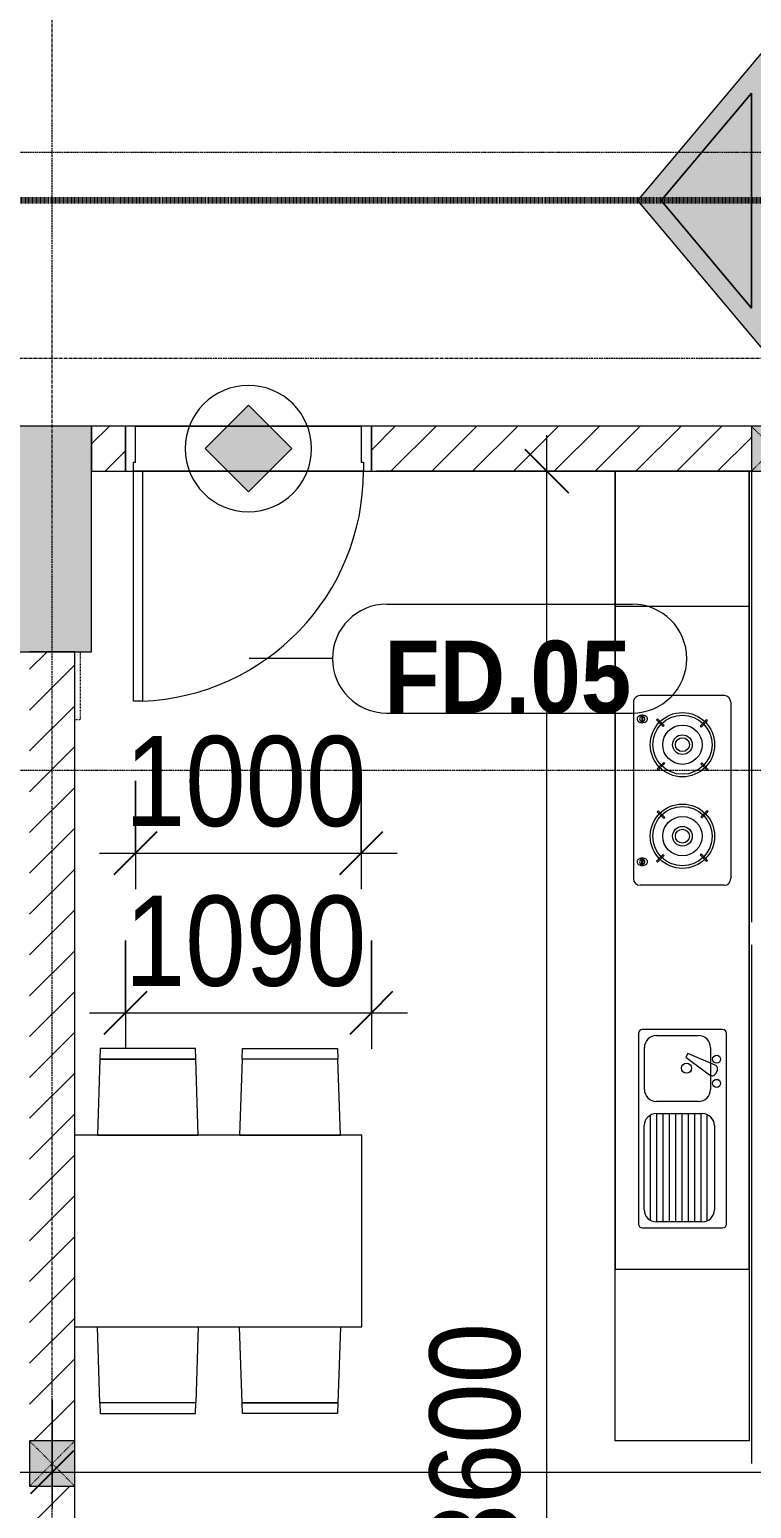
# Model space of a CAD drawing. Header units: millimetres. Extents: x 1591 to 239055, y -15958 to 83255.
# Drawn here: x 187532 to 190732, y 28738 to 35296 of the extents above; entities that cross this region are included whole.
import ezdxf

# ---------------------------------------------------------------- set-up
doc = ezdxf.new("R2010")
doc.units = ezdxf.units.MM
for name, pattern in [('1 NÉT CALL OUT', [6, 3, -3]), ('Dash', [6, 3, -3]), ('Dash 1_8_', [6.35, 3.175, -3.175]), ('Dash Dot 3_16_', [7.9375, 4.7625, -1.5875, 0, -1.5875]), ('Grid Line', [22.225, 12.7, -3.175, 3.175, -3.175])]:
    doc.linetypes.add(name, pattern=pattern)
for name, color, linetype, lineweight in [('0-1', 250, 'Continuous', 5), ('A-ANNO-DIMS', 211, 'Continuous', 9), ('A-ANNO-DIMS-160', 211, 'Continuous', 9), ('A-ANNO-NOTE', 131, 'Continuous', 9), ('A-AREA', 32, 'Dash 1_8_', 9), ('A-DETL-3', 90, '1 NÉT CALL OUT', 100), ('A-DETL-GENF-2', 1, 'Continuous', 9), ('A-DOOR-3', 1, 'Continuous', 9), ('A-DOOR-FRAM-1', 1, 'Continuous', 9), ('A-DOOR-IDEN', 31, 'Continuous', 9), ('A-FLOR-2', 9, 'Continuous', 9), ('A-WALL', 113, 'Continuous', 9), ('A-WALL-1', 253, 'Continuous', 18), ('A-WALL-3', 113, 'Continuous', 18), ('A-WALL-PATT-2', 111, 'Continuous', 9), ('G-ANNO-SYMB-1', 111, 'Dash Dot 3_16_', 18), ('I-FURN', 30, 'Continuous', 9), ('I-FURN-1', 254, 'Continuous', 9), ('S-COLS', 52, 'Continuous', 9), ('S-COLS-1', 52, 'Continuous', 5), ('S-COLS-2', 250, 'Continuous', 18), ('S-COLS-5', 52, 'Continuous', 18), ('S-COLS-HDLN', 52, 'Dash', 9), ('S-GRID-1', 1, 'Grid Line', 9)]:
    doc.layers.add(name, color=color, linetype=linetype, lineweight=lineweight)
doc.styles.add('Arial_B_5', font='arialbd_0.ttf', dxfattribs={"width": 0.9, "height": 320})
doc.styles.add('UTM Avo', font='UTM Avo.ttf', dxfattribs={"width": 0.9, "height": 400})
doc.dimstyles.new('1_Dim_chi_tiet_2_5', dxfattribs={"dimscale": 304.8, "dimtxt": 399.720379, "dimasz": 0.629921, "dimexe": 0.524934, "dimexo": 0.0625, "dimgap": 0.052493, "dimtad": 1, "dimdec": 0, "dimrnd": 5, "dimzin": 0, "dimdsep": 46, "dimtxsty": 'UTM Avo', "dimblk1": 'OBLIQUE', "dimblk2": 'OBLIQUE', "dimsah": 1, "dimcen": 0.09, "dimdle": 0.524934, "dimazin": 0, "dimtfac": 1, "dimtdec": 4, "dimtix": 1, "dimtmove": 0, "dimatfit": 3, "dimfxl": 1.049869, "dimfxlon": 1, "dimtvp": 1, "dimtolj": 1, "dimtzin": 0, "dimarcsym": 2})
pattern_1 = [(45, (95879.7, 0), (-90.50967, 90.50967), [])]

# ---------------------------------------------------------------- blocks, each defined once
blk = doc.blocks.new('NCV_TKTC_KET CAU_rvt-1-TKCS_MB TẦNG 6-8')
at = {"layer": 'S-COLS-1'}
blk.add_hatch(color=256, dxfattribs=at).paths.add_polyline_path([(91927.6, 32536.9), (91927.6, 33536.9), (91577.6, 33536.9), (91577.6, 32536.9)])
at = {"layer": 'S-COLS-2'}
for p, q in [((91927.6, 33536.9), (91577.6, 33536.9)), ((91927.6, 32536.9), (91927.6, 33536.9)), ((91577.6, 32536.9), (91927.6, 32536.9))]:
    blk.add_line(p, q, dxfattribs=at)
blk = doc.blocks.new('HE BEP A - HE BEP A-901195-TKCS_MB TẦNG 6-8')
at = {"layer": 'I-FURN'}
for p, q in [((3.5, -11), (765.9, -11)), ((3.5, -605.3), (3.5, -11)), ((765.9, -11), (765.9, -605.3)), ((765.9, -11), (765.9, -605.3)), ((4303.5, -11), (765.9, -11)), ((3703.5, -605.3), (3703.5, -11)), ((1810.5, -114.2), (965.9, -114.2)), ((2467.5, -494.2), (2467.5, -122.2)), ((3279.1, -92.2), (2497.5, -92.2)), ((2555.1, -129.3), (2587.6, -129.3)), ((2555.1, -133.3), (2555.1, -129.3)), ((2587.6, -129.3), (2587.6, -133.3)), ((3189, -129.3), (3189, -133.3)), ((3221.5, -129.3), (3189, -129.3)), ((3221.5, -133.3), (3221.5, -129.3)), ((3309.1, -494.2), (3309.1, -122.2)), ((948.4, -131.7), (948.4, -487.8)), ((975, -397.7), (975, -193.3)), ((975, -195.9), (1455.1, -195.9)), ((981.5, -167.9), (1448.7, -167.9)), ((1028.4, -139.9), (1401.8, -139.9)), ((1455.1, -193.3), (1455.1, -397.7)), ((1509.1, -380.9), (1509.1, -194.2)), ((1562.5, -140.8), (1747.9, -140.8)), ((1801.3, -194.2), (1801.3, -380.9)), ((1828, -487.8), (1828, -131.7)), ((2587.6, -133.3), (2555.1, -133.3)), ((2575.3, -194.9), (2570.9, -199.3)), ((2604.4, -224), (2575.3, -194.9)), ((3172.2, -224), (3201.4, -194.9)), ((3189, -133.3), (3221.5, -133.3)), ((3201.4, -194.9), (3205.8, -199.3)), ((975, -223.9), (1455.1, -223.9)), ((975, -251.9), (1455.1, -251.9)), ((2570.9, -199.3), (2600, -228.4)), ((2600, -228.4), (2604.4, -224)), ((2792.8, -197.7), (2763.7, -226.8)), ((2763.7, -226.8), (2768.1, -231.2)), ((2768.1, -231.2), (2797.2, -202)), ((2797.2, -202), (2792.8, -197.7)), ((2979.4, -202), (2983.8, -197.7)), ((3008.5, -231.2), (2979.4, -202)), ((2983.8, -197.7), (3012.9, -226.8)), ((3012.9, -226.8), (3008.5, -231.2)), ((3176.6, -228.4), (3172.2, -224)), ((3205.8, -199.3), (3176.6, -228.4)), ((975, -279.9), (1455.1, -279.9)), ((975, -307.9), (1455.1, -307.9)), ((1706.2, -324.4), (1627.3, -429.4)), ((1721.6, -333.3), (1706.2, -324.4)), ((975, -335.9), (1455.1, -335.9)), ((975, -363.9), (1455.1, -363.9)), ((975, -391.9), (1455.1, -391.9)), ((1670.1, -454.1), (1721.6, -333.3)), ((2573.6, -416.8), (2602.8, -387.7)), ((2607.1, -392.1), (2578, -421.2)), ((2602.8, -387.7), (2607.1, -392.1)), ((2766.5, -394.9), (2770.8, -390.5)), ((2770.8, -390.5), (2800, -419.6)), ((3005.8, -390.5), (2976.7, -419.6)), ((3010.2, -394.9), (3005.8, -390.5)), ((3173.9, -387.7), (3169.5, -392.1)), ((3169.5, -392.1), (3198.6, -421.2)), ((3203, -416.8), (3173.9, -387.7)), ((979.9, -419.9), (1450.3, -419.9)), ((1401.8, -451.1), (1028.4, -451.1)), ((1747.9, -434.2), (1562.5, -434.2)), ((1644.6, -463.3), (1632.2, -456.1)), ((2578, -421.2), (2573.6, -416.8)), ((2795.6, -424), (2766.5, -394.9)), ((2800, -419.6), (2795.6, -424)), ((2976.7, -419.6), (2981.1, -424)), ((2981.1, -424), (3010.2, -394.9)), ((3198.6, -421.2), (3203, -416.8)), ((965.9, -505.3), (1810.5, -505.3)), ((3279.1, -524.2), (2497.5, -524.2)), ((765.9, -605.3), (3.5, -605.3)), ((765.9, -605.3), (4303.5, -605.3))]:
    blk.add_line(p, q, dxfattribs=at)
for centre, radius in [((2685.4, -309.4), 142.6), ((2685.4, -309.4), 131.3), ((3091.2, -309.4), 142.6), ((3091.2, -309.4), 131.3), ((2685.4, -309.4), 87.2), ((3091.2, -309.4), 87.2), ((1656.3, -327.5), 22.2), ((2685.4, -309.4), 43.6), ((2685.4, -309.4), 30.9), ((3091.2, -309.4), 43.6), ((3091.2, -309.4), 30.9), ((1589.4, -460.9), 17.8), ((1696.1, -460.9), 17.8)]:
    blk.add_circle(centre, radius, dxfattribs=at)
for centre, radius, start, end in [((965.9, -131.7), 17.5, 90, 180), ((1810.5, -131.7), 17.5, 0, 90), ((2497.5, -122.2), 30, 90, 180), ((2588.6, -131.7), 33.5, 163.94189, 180), ((2580.1, -129.2), 24.7, 145.20397, 163.94189), ((2571.3, -131.3), 11.6, 9.71775, 170.28225), ((2574.8, -125.5), 18.1, 120.79762, 145.20397), ((2571.4, -119.8), 11.5, 90, 120.79762), ((2571.4, -119.8), 11.5, 59.20238, 90), ((2568, -125.5), 18.1, 34.79603, 59.20238), ((2562.6, -129.2), 24.7, 16.05811, 34.79603), ((2554.1, -131.7), 33.5, 0, 16.05811), ((3222.5, -131.7), 33.5, 163.94189, 180), ((3214, -129.2), 24.7, 145.20397, 163.94189), ((3208.7, -125.5), 18.1, 120.79762, 145.20397), ((3205.3, -131.3), 11.6, 9.71775, 170.28225), ((3205.3, -119.8), 11.5, 90, 120.79762), ((3205.3, -119.8), 11.5, 59.20238, 90), ((3201.9, -125.5), 18.1, 34.79603, 59.20238), ((3196.5, -129.2), 24.7, 16.05811, 34.79603), ((3188, -131.7), 33.5, 0, 16.05811), ((3279.1, -122.2), 30, 360, 90), ((1028.4, -193.3), 53.3, 90, 180), ((1401.8, -193.3), 53.3, 0, 90), ((1562.5, -194.2), 53.3, 90, 180), ((1747.9, -194.2), 53.3, 0, 90), ((2588.6, -131.7), 33.5, 180, 196.05811), ((2580.1, -134.1), 24.7, 196.05811, 214.79603), ((2571.3, -131.3), 11.6, 189.9102, 350.0898), ((2574.8, -137.9), 18.1, 214.79603, 239.20238), ((2571.4, -143.6), 11.5, 239.20238, 270), ((2571.4, -143.6), 11.5, 270, 300.79762), ((2568, -137.9), 18.1, 300.79762, 325.20397), ((2562.6, -134.1), 24.7, 325.20397, 343.94189), ((2554.1, -131.7), 33.5, 343.94189, 0), ((3222.5, -131.7), 33.5, 180, 196.05811), ((3214, -134.1), 24.7, 196.05811, 214.79603), ((3208.7, -137.9), 18.1, 214.79603, 239.20238), ((3205.3, -131.3), 11.6, 189.9102, 350.0898), ((3205.3, -143.6), 11.5, 239.20238, 270), ((3205.3, -143.6), 11.5, 270, 300.79762), ((3201.9, -137.9), 18.1, 300.79762, 325.20397), ((3196.5, -134.1), 24.7, 325.20397, 343.94189), ((3188, -131.7), 33.5, 343.94189, 0), ((1562.5, -380.9), 53.3, 180, 270), ((1747.9, -380.9), 53.3, 270, 0), ((1028.4, -397.7), 53.3, 180, 270), ((1401.8, -397.7), 53.3, 270, 0), ((1641, -440.7), 17.8, 140.53825, 240.0479), ((1653.4, -447.9), 17.8, 240.0479, 339.46209), ((965.9, -487.8), 17.5, 180, 270), ((1810.5, -487.8), 17.5, 270, 0), ((2497.5, -494.2), 30, 180, 270), ((3279.1, -494.2), 30, 270, 0)]:
    blk.add_arc(centre, radius, start, end, dxfattribs=at)
at = {"layer": 'I-FURN-1'}
for p, q in [((3.5, -11), (4303.5, -11)), ((3.5, -605.3), (3.5, -11)), ((4303.5, -605.3), (3.5, -605.3))]:
    blk.add_line(p, q, dxfattribs=at)
blk = doc.blocks.new('RES_BAN AN 1 - RES_BAN AN 1-V27-TKCS_MB TẦNG 6-8')
at = {"layer": 'I-FURN-1'}
for p, q in [((-425, -1.8), (-425, -1275)), ((425, -1275), (425, -1.8)), ((-761.9, -113.5), (-809.6, -115.1)), ((-809.6, -115.1), (-809.6, -536.9)), ((-761.9, -113.5), (-425, -102.3)), ((-761.9, -538.5), (-761.9, -113.5)), ((-761.9, -538.5), (-761.9, -113.5)), ((-425, -102.3), (-425, -549.7)), ((425, -102.3), (425, -549.7)), ((761.9, -113.5), (425, -102.3)), ((761.9, -538.5), (761.9, -113.5)), ((761.9, -113.5), (761.9, -538.5)), ((809.6, -115.1), (761.9, -113.5)), ((809.6, -536.9), (809.6, -115.1)), ((-809.6, -536.9), (-761.9, -538.5)), ((-425, -549.7), (-761.9, -538.5)), ((425, -549.7), (761.9, -538.5)), ((761.9, -538.5), (809.6, -536.9)), ((-809.6, -745.3), (-761.9, -743.8)), ((-809.6, -1167.2), (-809.6, -745.3)), ((-761.9, -743.8), (-425, -732.5)), ((-761.9, -1168.8), (-761.9, -743.8)), ((-761.9, -743.8), (-761.9, -1168.8)), ((-425, -732.5), (-425, -1180)), ((425, -732.5), (425, -1180)), ((761.9, -743.8), (425, -732.5)), ((761.9, -743.8), (809.6, -745.3)), ((761.9, -1168.8), (761.9, -743.8)), ((761.9, -1168.8), (761.9, -743.8)), ((809.6, -745.3), (809.6, -1167.2)), ((-761.9, -1168.8), (-809.6, -1167.2)), ((-425, -1180), (-761.9, -1168.8)), ((425, -1180), (761.9, -1168.8)), ((809.6, -1167.2), (761.9, -1168.8)), ((-425, -1275), (425, -1275))]:
    blk.add_line(p, q, dxfattribs=at)
blk = doc.blocks.new('NCV_TKTC_TANG 6 - 8_rvt-2-TKCS_MB TẦNG 6-8')
at = {"layer": 'A-FLOR-2'}
for p, q in [((93122.6, 33536.9), (92122.6, 33536.9)), ((93132.6, 33336.9), (92112.6, 33336.9)), ((92112.6, 33336.9), (93132.6, 33336.9)), ((94248.2, 33336.9), (93190.3, 33336.9)), ((94842.6, 33336.9), (94248.2, 33336.9)), ((94852.4, 33336.9), (94842.6, 33336.9))]:
    blk.add_line(p, q, dxfattribs=at)
at = {"layer": 'A-WALL-1'}
for p, q in [((94852.6, 33336.9), (94852.6, 31336.9)), ((94852.6, 31236.9), (94852.6, 28936.9))]:
    blk.add_line(p, q, dxfattribs=at)
at = {"layer": 'I-FURN-1', "rotation": 89.99999999999955}
for name, p in [('HE BEP A - HE BEP A-901195-TKCS_MB TẦNG 6-8', (94237.2, 29033.4)), ('RES_BAN AN 1 - RES_BAN AN 1-V27-TKCS_MB TẦNG 6-8', (91850.8, 29968.2))]:
    blk.add_blockref(name, p, dxfattribs=at)
blk = doc.blocks.new('G1_SOF - BO TRU - 200x200-3056268-TKCS_MB TẦNG 6-8')
at = {"layer": 'S-COLS'}
blk.add_hatch(color=256, dxfattribs=at).paths.add_polyline_path([(100, -100), (100, 100), (-100, 100), (-100, -100)])
at = {"layer": 'S-COLS-5'}
for p, q in [((100, 100), (-100, 100)), ((-100, 100), (-100, -100)), ((100, -100), (100, 100)), ((-100, -100), (100, -100))]:
    blk.add_line(p, q, dxfattribs=at)
at = {"layer": 'S-COLS-HDLN'}
for p, q in [((100, 100), (-100, -100)), ((-100, 100), (100, -100))]:
    blk.add_line(p, q, dxfattribs=at)
blk = doc.blocks.new('FD_05 - FD_05-1000x2200mm-835434-TKCS_MB TẦNG 6-8')
at = {"layer": 'A-DETL-GENF-2'}
for p, q in [((470, 100), (470, 1120)), ((470, 1120), (510, 1120)), ((510, 1120), (510, 100)), ((510, 100), (470, 100))]:
    blk.add_line(p, q, dxfattribs=at)
blk.add_arc((510, 100), 1020, 92.24747, 180, dxfattribs=at)
at = {"layer": 'A-DOOR-FRAM-1'}
for p, q in [((-510, 100), (-545, 100)), ((-545, 100), (-545, -100)), ((-510, 60), (-510, 100)), ((545, 100), (510, 100)), ((510, 100), (510, 60)), ((545, -100), (545, 100)), ((-500, 60), (-510, 60)), ((-500, -100), (-500, 60)), ((510, 60), (500, 60)), ((500, 60), (500, -100)), ((-545, -100), (-500, -100)), ((500, -100), (545, -100))]:
    blk.add_line(p, q, dxfattribs=at)
blk = doc.blocks.new('DIMBLOCK36-TKCS_MB TẦNG 6-8')
at = {"layer": 'A-ANNO-DIMS-160'}
for p, q in [((179432.3, 29218.9), (179432.3, 28738.9)), ((179432.3, 28898.9), (179432.3, 29218.9)), ((187632.3, 29218.9), (187632.3, 28738.9)), ((187632.3, 28898.9), (187632.3, 29218.9)), ((179432.3, 28898.9), (187632.3, 28898.9))]:
    blk.add_line(p, q, dxfattribs=at)
at = {"layer": 'A-ANNO-DIMS-160', "lineweight": 25}
for p, q in [((179432.3, 28898.9), (179528.3, 28994.9)), ((187632.3, 28898.9), (187728.3, 28994.9)), ((179432.3, 28898.9), (179336.3, 28802.9)), ((187632.3, 28898.9), (187536.3, 28802.9))]:
    blk.add_line(p, q, dxfattribs=at)
at = {"layer": 'A-ANNO-DIMS-160', "color": 0, "insert": (182984.5, 29418.5), "char_height": 400, "width": 1314.636, "attachment_point": 1, "line_spacing_factor": 1.110334, "style": 'UTM Avo'}
blk.add_mtext('8200', dxfattribs=at)
blk = doc.blocks.new('_Oblique')
at = {"color": 0, "linetype": 'ByBlock', "lineweight": -2}
blk.add_line((-0.5, -0.5), (0.5, 0.5), dxfattribs=at)
blk = doc.blocks.new('DIMBLOCK37-TKCS_MB TẦNG 6-8')
at = {"layer": 'A-ANNO-DIMS-160'}
for p, q in [((187632.3, 29218.9), (187632.3, 28738.9)), ((187632.3, 28898.9), (187632.3, 29218.9)), ((195832.3, 29218.9), (195832.3, 28738.9)), ((195832.3, 28898.9), (195832.3, 29218.9)), ((187632.3, 28898.9), (195832.3, 28898.9))]:
    blk.add_line(p, q, dxfattribs=at)
at = {"layer": 'A-ANNO-DIMS-160', "lineweight": 25}
for p, q in [((187632.3, 28898.9), (187728.3, 28994.9)), ((195832.3, 28898.9), (195928.3, 28994.9)), ((187632.3, 28898.9), (187536.3, 28802.9)), ((195832.3, 28898.9), (195736.3, 28802.9))]:
    blk.add_line(p, q, dxfattribs=at)
at = {"layer": 'A-ANNO-DIMS-160', "color": 0, "insert": (191184.5, 29418.5), "char_height": 400, "width": 1314.636, "attachment_point": 1, "line_spacing_factor": 1.110334, "style": 'UTM Avo'}
blk.add_mtext('8200', dxfattribs=at)
blk = doc.blocks.new('HDNDCT_GHI CHÚ CỬA CHỐNG CHÁY EI30 - HDNDCT_GHI CHÚ CỬA CHỐNG CHÁY EI30-2461928-TKCS_MB TẦNG 6-8')
at = {"layer": 'A-ANNO-NOTE'}
blk.add_hatch(color=256, dxfattribs=at).paths.add_polyline_path([(-1.2, 0), (0, 1.2), (1.2, 0), (0, -1.2)])
for p, q in [((0, 1.2), (-1.2, 0)), ((1.2, 0), (0, 1.2)), ((-1.2, 0), (0, -1.2)), ((0, -1.2), (1.2, 0))]:
    blk.add_line(p, q, dxfattribs=at)
for start, end in [(360, 180), (180, 360)]:
    blk.add_arc((0, 0), 1.75, start, end, dxfattribs=at)
blk = doc.blocks.new('HDNDCT_MŨI TÊN THOÁT HIỂM - HDNDCT_MŨI TÊN THOÁT HIỂM-1614704-TKCS_MB TẦNG 6-8')
at = {"layer": 'A-ANNO-NOTE'}
h = blk.add_hatch(color=256, dxfattribs=at)
h.paths.add_polyline_path([(-3.153, 0), (0.5, 4.353), (0.5, -4.353)])
h.paths.add_polyline_path([(-2.5, 0), (0, -2.979), (0, 2.979)])
blk.add_hatch(color=256, dxfattribs=at).paths.add_polyline_path([(0, 2.979), (0, -2.979), (-2.5, 0)])
for p, q in [((0.5, 4.353), (-3.153, 0)), ((0.5, -4.353), (0.5, 4.353)), ((-2.5, 0), (0, 2.979)), ((0, 2.979), (-2.5, 0)), ((0, 2.979), (0, -2.979)), ((0, -2.979), (0, 2.979)), ((-3.153, 0), (0.5, -4.353)), ((0, -2.979), (-2.5, 0)), ((-2.5, 0), (0, -2.979))]:
    blk.add_line(p, q, dxfattribs=at)
blk = doc.blocks.new('DIMBLOCK125-TKCS_MB TẦNG 6-8')
at = {"layer": 'A-ANNO-DIMS-160'}
for p, q in [((189824.9, 24577.4), (189824.9, 33496.9)), ((189504.9, 33336.9), (189984.9, 33336.9)), ((189824.9, 33336.9), (189504.9, 33336.9)), ((189504.9, 24737.4), (189984.9, 24737.4)), ((189824.9, 24737.4), (189504.9, 24737.4))]:
    blk.add_line(p, q, dxfattribs=at)
at = {"layer": 'A-ANNO-DIMS-160', "lineweight": 25}
for p, q in [((189824.9, 33336.9), (189728.9, 33432.9)), ((189824.9, 33336.9), (189920.9, 33240.9)), ((189824.9, 24737.4), (189728.9, 24833.4)), ((189824.9, 24737.4), (189920.9, 24641.4))]:
    blk.add_line(p, q, dxfattribs=at)
at = {"layer": 'A-ANNO-DIMS-160', "color": 0, "insert": (189305.3, 28489.4), "char_height": 400, "width": 1314.636, "attachment_point": 1, "rotation": 90, "line_spacing_factor": 1.110334, "style": 'UTM Avo'}
blk.add_mtext('8600', dxfattribs=at)
blk = doc.blocks.new('DIMBLOCK204-TKCS_MB TẦNG 6-8')
at = {"layer": 'A-ANNO-DIMS-160'}
for p, q in [((187957.3, 31255.6), (187957.3, 30775.6)), ((187957.3, 30935.6), (187957.3, 31255.6)), ((189047.3, 31255.6), (189047.3, 30775.6)), ((189047.3, 30935.6), (189047.3, 31255.6)), ((187797.3, 30935.6), (189207.3, 30935.6))]:
    blk.add_line(p, q, dxfattribs=at)
at = {"layer": 'A-ANNO-DIMS-160', "lineweight": 25}
for p, q in [((187957.3, 30935.6), (188053.3, 31031.6)), ((189047.3, 30935.6), (189143.3, 31031.6)), ((187957.3, 30935.6), (187861.3, 30839.6)), ((189047.3, 30935.6), (188951.3, 30839.6))]:
    blk.add_line(p, q, dxfattribs=at)
at = {"layer": 'A-ANNO-DIMS-160', "color": 0, "insert": (187954.5, 31455.2), "char_height": 400, "width": 1314.636, "attachment_point": 1, "line_spacing_factor": 1.110334, "style": 'UTM Avo'}
blk.add_mtext('1090', dxfattribs=at)
blk = doc.blocks.new('DIMBLOCK222-TKCS_MB TẦNG 6-8')
at = {"layer": 'A-ANNO-DIMS-160'}
for p, q in [((188002.3, 31963.9), (188002.3, 31483.9)), ((188002.3, 31643.9), (188002.3, 31963.9)), ((189002.3, 31963.9), (189002.3, 31483.9)), ((189002.3, 31643.9), (189002.3, 31963.9)), ((187842.3, 31643.9), (189162.3, 31643.9))]:
    blk.add_line(p, q, dxfattribs=at)
at = {"layer": 'A-ANNO-DIMS-160', "lineweight": 25}
for p, q in [((188002.3, 31643.9), (188098.3, 31739.9)), ((189002.3, 31643.9), (189098.3, 31739.9)), ((188002.3, 31643.9), (187906.3, 31547.9)), ((189002.3, 31643.9), (188906.3, 31547.9))]:
    blk.add_line(p, q, dxfattribs=at)
at = {"layer": 'A-ANNO-DIMS-160', "color": 0, "insert": (187954.5, 32163.5), "char_height": 400, "width": 1314.636, "attachment_point": 1, "line_spacing_factor": 1.110334, "style": 'UTM Avo'}
blk.add_mtext('1000', dxfattribs=at)
blk = doc.blocks.new('STN_Door Tag - STN_Door Tag-1788670-TKCS_MB TẦNG 6-8')
at = {"layer": 'A-DOOR-IDEN'}
for p, q in [((-3.37, 1.495), (3.431, 1.495)), ((-3.37, -1.524), (3.431, -1.524))]:
    blk.add_line(p, q, dxfattribs=at)
for centre, start, end in [((-3.37, -0.015), 90, 270), ((3.431, -0.015), 270, 90)]:
    blk.add_arc(centre, 1.509, start, end, dxfattribs=at)

msp = doc.modelspace()

# ---------------------------------------------------------------- hatches: boundary and pattern name
at = {"layer": 'A-WALL-PATT-2'}
h = msp.add_hatch(dxfattribs=at)
h.set_pattern_fill('FP_1', color=256, style=0, pattern_type=2)
h.set_pattern_definition(pattern_1)
h.paths.add_polyline_path([(195682.3, 33336.9), (195682.3, 33536.9), (190932.1, 33536.9), (190932.1, 33336.9), (195518.1, 33336.9)])
h.paths.add_polyline_path([(187807.3, 33336.9), (187957.3, 33336.9), (187957.3, 33536.9), (187807.3, 33536.9)])
h.paths.add_polyline_path([(190682.1, 33336.9), (190732.1, 33336.9), (190732.1, 33536.9), (189047.3, 33536.9), (189047.3, 33336.9), (189070, 33336.9)])
h = msp.add_hatch(dxfattribs=at)
h.set_pattern_fill('FP_1', color=256, style=0, pattern_type=2)
h.set_pattern_definition(pattern_1)
h.paths.add_polyline_path([(187532.3, 25336.9), (187732.3, 25336.9), (187732.3, 28836.9), (187532.3, 28836.9), (187532.3, 25736.7)])
h.paths.add_polyline_path([(187532.3, 29036.9), (187732.3, 29036.9), (187732.3, 32536.9), (187532.3, 32536.9), (187532.3, 29969.4)])

# ---------------------------------------------------------------- linework, layer by layer
at = {"layer": 'A-AREA'}
for p, q in [((187757.3, 32236.9), (187757.3, 32536.9)), ((187732.3, 32236.9), (187757.3, 32236.9))]:
    msp.add_line(p, q, dxfattribs=at)
at = {"layer": 'A-DETL-3'}
msp.add_line((196702.3, 34537.4), (178562.3, 34537.4), dxfattribs=at)
at = {"layer": 'A-DOOR-IDEN'}
msp.add_line((188505.5, 32508.2), (188874.6, 32508.2), dxfattribs=at)
at = {"layer": 'A-WALL'}
for p, q in [((188002.3, 33536.9), (189002.3, 33536.9)), ((189012.3, 33336.9), (187992.3, 33336.9))]:
    msp.add_line(p, q, dxfattribs=at)
at = {"layer": 'A-WALL-3'}
for p, q in [((187957.3, 33536.9), (187807.3, 33536.9)), ((187807.3, 33536.9), (187807.3, 33336.9)), ((187957.3, 33336.9), (187957.3, 33536.9)), ((190732.1, 33536.9), (189047.3, 33536.9)), ((189047.3, 33536.9), (189047.3, 33336.9)), ((187807.3, 33336.9), (187957.3, 33336.9)), ((189047.3, 33336.9), (190732.1, 33336.9)), ((187732.3, 32536.9), (187532.3, 32536.9)), ((187732.3, 29036.9), (187732.3, 32536.9)), ((187732.3, 25336.9), (187732.3, 28836.9))]:
    msp.add_line(p, q, dxfattribs=at)
at = {"layer": 'G-ANNO-SYMB-1'}
for p, q in [((124639, 34751.5), (229692.1, 34751.5)), ((124639, 32011.5), (229692.1, 32011.5))]:
    msp.add_line(p, q, dxfattribs=at)
at = {"layer": 'S-GRID-1'}
for p, q in [((187632.3, 19149.4), (187632.3, 77012.5)), ((221768.6, 33836.9), (132338.5, 33836.9)), ((223800.6, 33536.9), (130306.5, 33536.9))]:
    msp.add_line(p, q, dxfattribs=at)

# ---------------------------------------------------------------- block references
at = {"layer": '0-1'}
for name in ['NCV_TKTC_KET CAU_rvt-1-TKCS_MB TẦNG 6-8', 'NCV_TKTC_TANG 6 - 8_rvt-2-TKCS_MB TẦNG 6-8']:
    msp.add_blockref(name, (95879.7, 0), dxfattribs=at)
at = {"layer": 'A-ANNO-NOTE', "xscale": 160, "yscale": 160, "zscale": 160}
for name, p in [('HDNDCT_MŨI TÊN THOÁT HIỂM - HDNDCT_MŨI TÊN THOÁT HIỂM-1614704-TKCS_MB TẦNG 6-8', (190732.3, 34537.4)), ('HDNDCT_GHI CHÚ CỬA CHỐNG CHÁY EI30 - HDNDCT_GHI CHÚ CỬA CHỐNG CHÁY EI30-2461928-TKCS_MB TẦNG 6-8', (188502.3, 33437.4))]:
    msp.add_blockref(name, p, dxfattribs=at)
at = {"layer": 'A-DOOR-3', "rotation": 180}
msp.add_blockref('FD_05 - FD_05-1000x2200mm-835434-TKCS_MB TẦNG 6-8', (188502.3, 33436.9), dxfattribs=at)
at = {"layer": 'A-DOOR-IDEN', "xscale": 159.9999999999999, "yscale": 159.9999999999999, "zscale": 159.9999999999999}
msp.add_blockref('STN_Door Tag - STN_Door Tag-1788670-TKCS_MB TẦNG 6-8', (189655.3, 32508.8), dxfattribs=at)
at = {"layer": 'S-COLS'}
for p in [(190832.1, 33436.9), (187632.3, 28936.9)]:
    msp.add_blockref('G1_SOF - BO TRU - 200x200-3056268-TKCS_MB TẦNG 6-8', p, dxfattribs=at)

# ---------------------------------------------------------------- texts
at = {"layer": 'A-DOOR-IDEN', "insert": (189652, 32423.5), "char_height": 320, "width": 1124.64, "attachment_point": 5, "line_spacing_factor": 0.936439, "style": 'Arial_B_5'}
msp.add_mtext('\\pt7.2,14.4,21.6,28.8,36,43.2,50.4,57.6,64.8,72,79.2,86.4,93.6,100.8,108,115.2,122.4,129.6,136.8,144,151.2,158.4,165.6,172.8,180,187.2,194.4,201.6,208.8,216,223.2,230.4;FD.05', dxfattribs=at)

# ---------------------------------------------------------------- dimensions: what is measured, and where the dimension line sits
at = {"layer": 'A-ANNO-DIMS'}
dim = msp.add_linear_dim(base=(189824.9187, 33336.936), p1=(189504.9187, 24737.3629), p2=(189504.9187, 33336.936), angle=90, dimstyle='1_Dim_chi_tiet_2_5', override={"dimpost": '<>', "dimfxl": 8599.573178}, dxfattribs=at)
dim.commit()
dim.dimension.update_dxf_attribs({"geometry": 'DIMBLOCK125-TKCS_MB TẦNG 6-8', "text_midpoint": (189601.9266, 29037.1494)})
for base, p1, p2, override, picture, middle in [((189002.3, 31643.9), (188002.3, 31963.9), (189002.3, 31963.9), {"dimpost": '<>', "dimfxl": 1000}, 'DIMBLOCK222-TKCS_MB TẦNG 6-8', (188502.3, 31866.9)), ((189047.3, 30935.6), (187957.3, 31255.6), (189047.3, 31255.6), {"dimpost": '<>', "dimfxl": 1090}, 'DIMBLOCK204-TKCS_MB TẦNG 6-8', (188502.3, 31158.6)), ((187632.3, 28898.9), (179432.3, 29218.9), (187632.3, 29218.9), {"dimpost": '<>', "dimfxl": 8200}, 'DIMBLOCK36-TKCS_MB TẦNG 6-8', (183532.3, 29121.9)), ((195832.3, 28898.9), (187632.3, 29218.9), (195832.3, 29218.9), {"dimpost": '<>', "dimfxl": 8200}, 'DIMBLOCK37-TKCS_MB TẦNG 6-8', (191732.3, 29121.9))]:
    dim = msp.add_linear_dim(base=base, p1=p1, p2=p2, dimstyle='1_Dim_chi_tiet_2_5', override=override, dxfattribs=at)
    dim.commit()
    dim.dimension.update_dxf_attribs({"geometry": picture, "text_midpoint": middle})

doc.saveas('drawing.dxf')
